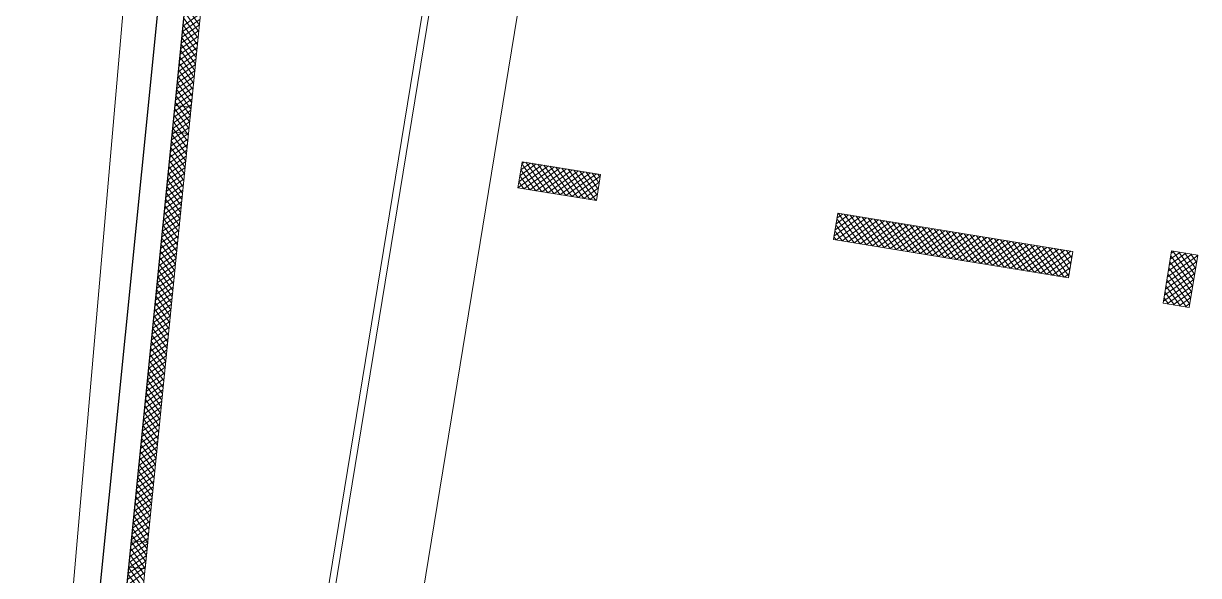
# Model space of a CAD drawing. Header units: metres. Extents: x 7511340 to 7511486, y 4692164 to 4692372.
# Drawn here: x 7511395.37 to 7511413.12, y 4692192.46 to 4692200.8 of the extents above; entities that cross this region are included whole.
import ezdxf

# ---------------------------------------------------------------- set-up
doc = ezdxf.new("R2010")
doc.units = ezdxf.units.M
doc.layers.add('Asfallt', color=97, linetype='Continuous', lineweight=0)
doc.layers.add('urbanizem', color=1, linetype='Continuous', lineweight=0)
for name, color, linetype in [('bodrumi', 5, 'Continuous'), ('e0', 4, 'Continuous'), ('e1', 4, 'Continuous')]:
    doc.layers.add(name, color=color, linetype=linetype)
for name, color, linetype, true_color in [('PDF_2D Drafting - General', 7, 'Continuous', 0x999999), ('PDF_A - Muret', 7, 'Continuous', 0xaaaaaa), ('PDF_A - Shtyllat', 7, 'Continuous', 0x999999), ('PDF_A - Shtyllat bodrum', 7, 'Continuous', 0x999999)]:
    doc.layers.add(name, color=color, linetype=linetype, true_color=true_color)

msp = doc.modelspace()

# ---------------------------------------------------------------- linework, layer by layer
at = {"layer": 'Asfallt'}
msp.add_polyline3d([(7511404.403, 4692273.175, 619.961), (7511401.488, 4692249.649, 619.892), (7511397.329, 4692206.248, 619.854), (7511395.371, 4692183.618, 619.839), (7511395.627, 4692182.623, 619.894), (7511395.907, 4692181.586, 619.902), (7511396.191, 4692181.272, 619.919), (7511396.715, 4692180.907, 619.923), (7511397.256, 4692180.8, 619.878), (7511414.766, 4692176.268, 619.774), (7511418.852, 4692175.217, 619.731), (7511420.837, 4692174.645, 619.657), (7511421.531, 4692174.761, 619.63), (7511421.996, 4692174.813, 619.607), (7511422.248, 4692175.07, 619.631), (7511422.506, 4692175.39, 619.618), (7511422.614, 4692175.596, 619.693), (7511422.821, 4692175.949, 619.549), (7511423.13, 4692176.487, 619.53), (7511424.316, 4692177.369, 619.53), (7511433.508, 4692228.296, 619.412), (7511440.37, 4692264.898, 619.373)], dxfattribs=at)
at = {"layer": 'bodrumi', "elevation": 611, "flags": 128}
msp.add_lwpolyline([(7511422.033, 4692183.074), (7511426.969, 4692213.275), (7511399.479, 4692217.768), (7511396.566, 4692188.662, 0.396098), (7511397.817, 4692187.032)], format="xyb", close=True, dxfattribs=at)
at = {"layer": 'e0', "color": 6, "linetype": 'Continuous', "lineweight": 20, "elevation": 612.455, "flags": 128}
msp.add_lwpolyline([(7511422.212, 4692214.052), (7511418.191, 4692189.448), (7511401.403, 4692192.192), (7511405.424, 4692216.796)], dxfattribs=at)
at = {"layer": 'e1', "elevation": 613.255, "flags": 128}
msp.add_lwpolyline([(7511422.364, 4692182.615), (7511427.429, 4692213.605), (7511399.123, 4692218.231), (7511396.168, 4692188.702, 0.396098), (7511397.752, 4692186.637)], format="xyb", close=True, dxfattribs=at)
at = {"layer": 'e1', "linetype": 'Continuous', "lineweight": 20, "elevation": 613.255, "flags": 128}
msp.add_lwpolyline([(7511423.515, 4692213.839), (7511419.281, 4692187.933), (7511399.887, 4692191.102), (7511404.121, 4692217.009)], dxfattribs=at)
at = {"layer": 'PDF_2D Drafting - General', "color": 8, "lineweight": 9, "true_color": 0x7f7f7f, "elevation": 611}
msp.add_lwpolyline([(7511399.479, 4692217.768), (7511396.566, 4692188.662)], dxfattribs=at)
at = {"layer": 'PDF_A - Muret', "color": 8, "lineweight": 18, "true_color": 0x7f7f7f, "elevation": 611}
for points in [[(7511398.276, 4692205.754), (7511397.657, 4692199.563)], [(7511397.906, 4692199.538), (7511398.525, 4692205.729)], [(7511397.617, 4692199.165), (7511396.999, 4692192.984)], [(7511396.855, 4692189.035), (7511397.866, 4692199.14)], [(7511396.959, 4692192.586), (7511396.606, 4692189.06)]]:
    msp.add_lwpolyline(points, dxfattribs=at)
at = {"layer": 'PDF_A - Muret', "lineweight": 9, "elevation": 611}
for points in [[(7511398.048, 4692200.959), (7511397.777, 4692200.764)], [(7511398.02, 4692200.679), (7511397.799, 4692200.986)], [(7511398.03, 4692200.777), (7511397.809, 4692201.084)], [(7511398.031, 4692200.786), (7511397.76, 4692200.592)], [(7511398.039, 4692200.872), (7511397.768, 4692200.678)], [(7511398, 4692200.484), (7511397.78, 4692200.79)], [(7511398.01, 4692200.581), (7511397.79, 4692200.888)], [(7511398.013, 4692200.614), (7511397.743, 4692200.419)], [(7511398.022, 4692200.7), (7511397.751, 4692200.505)], [(7511397.981, 4692200.288), (7511397.76, 4692200.595)], [(7511397.991, 4692200.386), (7511397.77, 4692200.693)], [(7511397.996, 4692200.441), (7511397.725, 4692200.246)], [(7511398.005, 4692200.527), (7511397.734, 4692200.333)], [(7511397.961, 4692200.093), (7511397.741, 4692200.399)], [(7511397.971, 4692200.19), (7511397.75, 4692200.497)], [(7511397.979, 4692200.269), (7511397.708, 4692200.074)], [(7511397.987, 4692200.355), (7511397.717, 4692200.16)], [(7511397.951, 4692199.995), (7511397.731, 4692200.302)], [(7511397.962, 4692200.096), (7511397.691, 4692199.901)], [(7511397.97, 4692200.182), (7511397.699, 4692199.988)], [(7511397.932, 4692199.799), (7511397.711, 4692200.106)], [(7511397.942, 4692199.897), (7511397.721, 4692200.204)], [(7511397.944, 4692199.924), (7511397.674, 4692199.729)], [(7511397.953, 4692200.01), (7511397.682, 4692199.815)], [(7511397.912, 4692199.604), (7511397.692, 4692199.911)], [(7511397.922, 4692199.702), (7511397.702, 4692200.008)], [(7511397.936, 4692199.837), (7511397.665, 4692199.643)], [(7511397.927, 4692199.751), (7511397.665, 4692199.562)], [(7511397.791, 4692199.55), (7511397.672, 4692199.715)], [(7511397.877, 4692199.541), (7511397.682, 4692199.813)], [(7511397.705, 4692199.558), (7511397.662, 4692199.617)], [(7511397.918, 4692199.665), (7511397.762, 4692199.553)], [(7511397.91, 4692199.578), (7511397.86, 4692199.543)], [(7511397.76, 4692199.151), (7511397.604, 4692199.039)], [(7511397.662, 4692199.16), (7511397.613, 4692199.125)], [(7511397.844, 4692198.92), (7511397.671, 4692199.16)], [(7511397.854, 4692199.018), (7511397.758, 4692199.151)], [(7511397.849, 4692198.975), (7511397.579, 4692198.78)], [(7511397.858, 4692199.061), (7511397.587, 4692198.866)], [(7511397.858, 4692199.141), (7511397.596, 4692198.952)], [(7511397.824, 4692198.724), (7511397.604, 4692199.031)], [(7511397.834, 4692198.822), (7511397.613, 4692199.129)], [(7511397.863, 4692199.115), (7511397.844, 4692199.142)], [(7511397.832, 4692198.802), (7511397.561, 4692198.607)], [(7511397.841, 4692198.888), (7511397.57, 4692198.694)], [(7511397.805, 4692198.529), (7511397.584, 4692198.836)], [(7511397.814, 4692198.627), (7511397.594, 4692198.933)], [(7511397.815, 4692198.629), (7511397.544, 4692198.435)], [(7511397.823, 4692198.716), (7511397.553, 4692198.521)], [(7511397.785, 4692198.333), (7511397.565, 4692198.64)], [(7511397.795, 4692198.431), (7511397.574, 4692198.738)], [(7511397.797, 4692198.457), (7511397.527, 4692198.262)], [(7511397.806, 4692198.543), (7511397.535, 4692198.348)], [(7511397.766, 4692198.138), (7511397.545, 4692198.445)], [(7511397.775, 4692198.236), (7511397.555, 4692198.542)], [(7511397.78, 4692198.284), (7511397.509, 4692198.09)], [(7511397.789, 4692198.371), (7511397.518, 4692198.176)], [(7511397.756, 4692198.04), (7511397.535, 4692198.347)], [(7511397.763, 4692198.112), (7511397.492, 4692197.917)], [(7511397.772, 4692198.198), (7511397.501, 4692198.003)], [(7511397.736, 4692197.845), (7511397.516, 4692198.151)], [(7511397.746, 4692197.942), (7511397.525, 4692198.249)], [(7511397.746, 4692197.939), (7511397.475, 4692197.745)], [(7511397.754, 4692198.026), (7511397.484, 4692197.831)], [(7511397.717, 4692197.649), (7511397.496, 4692197.956)], [(7511397.726, 4692197.747), (7511397.506, 4692198.054)], [(7511397.728, 4692197.767), (7511397.458, 4692197.572)], [(7511397.737, 4692197.853), (7511397.466, 4692197.658)], [(7511397.697, 4692197.454), (7511397.477, 4692197.76)], [(7511397.707, 4692197.551), (7511397.486, 4692197.858)], [(7511397.711, 4692197.594), (7511397.44, 4692197.4)], [(7511397.72, 4692197.681), (7511397.449, 4692197.486)], [(7511397.678, 4692197.258), (7511397.457, 4692197.565)], [(7511397.687, 4692197.356), (7511397.467, 4692197.663)], [(7511397.694, 4692197.422), (7511397.423, 4692197.227)], [(7511397.703, 4692197.508), (7511397.432, 4692197.313)], [(7511397.668, 4692197.16), (7511397.447, 4692197.467)], [(7511397.677, 4692197.249), (7511397.406, 4692197.055)], [(7511397.685, 4692197.335), (7511397.415, 4692197.141)], [(7511397.648, 4692196.965), (7511397.428, 4692197.272)], [(7511397.658, 4692197.063), (7511397.437, 4692197.369)], [(7511397.659, 4692197.077), (7511397.389, 4692196.882)], [(7511397.668, 4692197.163), (7511397.397, 4692196.968)], [(7511397.629, 4692196.769), (7511397.408, 4692197.076)], [(7511397.638, 4692196.867), (7511397.418, 4692197.174)], [(7511397.642, 4692196.904), (7511397.371, 4692196.709)], [(7511397.651, 4692196.99), (7511397.38, 4692196.796)], [(7511397.609, 4692196.574), (7511397.388, 4692196.881)], [(7511397.619, 4692196.672), (7511397.398, 4692196.978)], [(7511397.625, 4692196.732), (7511397.354, 4692196.537)], [(7511397.633, 4692196.818), (7511397.363, 4692196.623)], [(7511397.589, 4692196.378), (7511397.369, 4692196.685)], [(7511397.599, 4692196.476), (7511397.379, 4692196.783)], [(7511397.608, 4692196.559), (7511397.337, 4692196.364)], [(7511397.616, 4692196.645), (7511397.345, 4692196.451)], [(7511397.57, 4692196.183), (7511397.349, 4692196.49)], [(7511397.58, 4692196.281), (7511397.359, 4692196.587)], [(7511397.59, 4692196.386), (7511397.32, 4692196.192)], [(7511397.599, 4692196.473), (7511397.328, 4692196.278)], [(7511397.56, 4692196.085), (7511397.34, 4692196.392)], [(7511397.573, 4692196.214), (7511397.302, 4692196.019)], [(7511397.582, 4692196.3), (7511397.311, 4692196.106)], [(7511397.541, 4692195.89), (7511397.32, 4692196.196)], [(7511397.55, 4692195.987), (7511397.33, 4692196.294)], [(7511397.547, 4692195.955), (7511397.276, 4692195.76)], [(7511397.556, 4692196.041), (7511397.285, 4692195.847)], [(7511397.564, 4692196.128), (7511397.294, 4692195.933)], [(7511397.521, 4692195.694), (7511397.3, 4692196.001)], [(7511397.531, 4692195.792), (7511397.31, 4692196.099)], [(7511397.53, 4692195.783), (7511397.259, 4692195.588)], [(7511397.538, 4692195.869), (7511397.268, 4692195.674)], [(7511397.501, 4692195.499), (7511397.281, 4692195.806)], [(7511397.511, 4692195.597), (7511397.291, 4692195.903)], [(7511397.513, 4692195.61), (7511397.242, 4692195.415)], [(7511397.521, 4692195.696), (7511397.25, 4692195.502)], [(7511397.482, 4692195.303), (7511397.261, 4692195.61)], [(7511397.492, 4692195.401), (7511397.271, 4692195.708)], [(7511397.495, 4692195.437), (7511397.225, 4692195.243)], [(7511397.504, 4692195.524), (7511397.233, 4692195.329)], [(7511397.472, 4692195.206), (7511397.252, 4692195.512)], [(7511397.478, 4692195.265), (7511397.207, 4692195.07)], [(7511397.487, 4692195.351), (7511397.216, 4692195.157)], [(7511397.453, 4692195.01), (7511397.232, 4692195.317)], [(7511397.462, 4692195.108), (7511397.242, 4692195.415)], [(7511397.461, 4692195.092), (7511397.19, 4692194.898)], [(7511397.469, 4692195.179), (7511397.199, 4692194.984)], [(7511397.433, 4692194.815), (7511397.212, 4692195.121)], [(7511397.443, 4692194.912), (7511397.222, 4692195.219)], [(7511397.443, 4692194.92), (7511397.173, 4692194.725)], [(7511397.452, 4692195.006), (7511397.181, 4692194.811)], [(7511397.413, 4692194.619), (7511397.193, 4692194.926)], [(7511397.423, 4692194.717), (7511397.203, 4692195.024)], [(7511397.426, 4692194.747), (7511397.155, 4692194.553)], [(7511397.435, 4692194.834), (7511397.164, 4692194.639)], [(7511397.394, 4692194.424), (7511397.173, 4692194.73)], [(7511397.404, 4692194.521), (7511397.183, 4692194.828)], [(7511397.409, 4692194.575), (7511397.138, 4692194.38)], [(7511397.418, 4692194.661), (7511397.147, 4692194.466)], [(7511397.374, 4692194.228), (7511397.154, 4692194.535)], [(7511397.384, 4692194.326), (7511397.163, 4692194.633)], [(7511397.392, 4692194.402), (7511397.121, 4692194.208)], [(7511397.4, 4692194.489), (7511397.13, 4692194.294)], [(7511397.364, 4692194.13), (7511397.144, 4692194.437)], [(7511397.374, 4692194.23), (7511397.104, 4692194.035)], [(7511397.383, 4692194.316), (7511397.112, 4692194.121)], [(7511397.345, 4692193.935), (7511397.124, 4692194.242)], [(7511397.355, 4692194.033), (7511397.134, 4692194.339)], [(7511397.357, 4692194.057), (7511397.086, 4692193.863)], [(7511397.366, 4692194.143), (7511397.095, 4692193.949)], [(7511397.325, 4692193.739), (7511397.105, 4692194.046)], [(7511397.335, 4692193.837), (7511397.115, 4692194.144)], [(7511397.34, 4692193.885), (7511397.069, 4692193.69)], [(7511397.349, 4692193.971), (7511397.078, 4692193.776)], [(7511397.306, 4692193.544), (7511397.085, 4692193.851)], [(7511397.316, 4692193.642), (7511397.095, 4692193.948)], [(7511397.323, 4692193.712), (7511397.052, 4692193.517)], [(7511397.331, 4692193.798), (7511397.061, 4692193.604)], [(7511397.286, 4692193.349), (7511397.066, 4692193.655)], [(7511397.296, 4692193.446), (7511397.075, 4692193.753)], [(7511397.305, 4692193.54), (7511397.035, 4692193.345)], [(7511397.314, 4692193.626), (7511397.043, 4692193.431)], [(7511397.276, 4692193.251), (7511397.056, 4692193.558)], [(7511397.288, 4692193.367), (7511397.017, 4692193.172)], [(7511397.297, 4692193.453), (7511397.026, 4692193.259)], [(7511397.257, 4692193.055), (7511397.036, 4692193.362)], [(7511397.267, 4692193.153), (7511397.046, 4692193.46)], [(7511397.271, 4692193.194), (7511397, 4692193)], [(7511397.279, 4692193.281), (7511397.009, 4692193.086)], [(7511397.159, 4692192.968), (7511397.017, 4692193.167)], [(7511397.246, 4692192.96), (7511397.027, 4692193.264)], [(7511397.073, 4692192.977), (7511397.007, 4692193.069)], [(7511397.262, 4692193.108), (7511397.079, 4692192.976)], [(7511397.254, 4692193.022), (7511397.176, 4692192.966)], [(7511397.245, 4692192.936), (7511397.244, 4692192.935)], [(7511397.247, 4692192.958), (7511397.247, 4692192.958)], [(7511397.228, 4692192.762), (7511397.227, 4692192.763)], [(7511397.228, 4692192.763), (7511397.227, 4692192.763)], [(7511397.236, 4692192.849), (7511397.236, 4692192.849)], [(7511397.237, 4692192.86), (7511397.237, 4692192.86)], [(7511396.979, 4692192.584), (7511396.957, 4692192.568)], [(7511397.179, 4692192.273), (7511396.958, 4692192.58)], [(7511397.21, 4692192.591), (7511397.21, 4692192.59)], [(7511397.218, 4692192.664), (7511397.217, 4692192.665)], [(7511397.219, 4692192.677), (7511397.219, 4692192.677)], [(7511397.202, 4692192.504), (7511396.931, 4692192.31)], [(7511397.174, 4692192.565), (7511396.94, 4692192.396)], [(7511397.077, 4692192.574), (7511396.948, 4692192.482)], [(7511397.169, 4692192.176), (7511396.948, 4692192.482)], [(7511397.188, 4692192.371), (7511397.04, 4692192.578)], [(7511397.198, 4692192.469), (7511397.126, 4692192.57)], [(7511397.208, 4692192.567), (7511397.208, 4692192.567)]]:
    msp.add_lwpolyline(points, dxfattribs=at)
at = {"layer": 'PDF_A - Shtyllat', "color": 8, "lineweight": 18, "true_color": 0x7f7f7f, "elevation": 611}
for points in [[(7511402.905, 4692198.715), (7511402.841, 4692198.32)], [(7511404.089, 4692198.521), (7511402.905, 4692198.715)], [(7511404.025, 4692198.127), (7511404.089, 4692198.521)], [(7511402.841, 4692198.32), (7511404.025, 4692198.127)], [(7511407.672, 4692197.936), (7511407.607, 4692197.541)], [(7511411.225, 4692197.355), (7511407.672, 4692197.936)], [(7511407.607, 4692197.541), (7511411.16, 4692196.96)], [(7511411.16, 4692196.96), (7511411.225, 4692197.355)], [(7511412.716, 4692197.365), (7511412.587, 4692196.575)], [(7511413.111, 4692197.3), (7511412.716, 4692197.365)], [(7511412.982, 4692196.511), (7511413.111, 4692197.3)], [(7511412.587, 4692196.575), (7511412.982, 4692196.511)]]:
    msp.add_lwpolyline(points, dxfattribs=at)
at = {"layer": 'PDF_A - Shtyllat', "lineweight": 5, "elevation": 611}
for points in [[(7511403.3, 4692198.65), (7511402.841, 4692198.32)], [(7511403.209, 4692198.665), (7511402.855, 4692198.411)], [(7511403.118, 4692198.68), (7511402.87, 4692198.502)], [(7511403.028, 4692198.695), (7511402.885, 4692198.592)], [(7511403.201, 4692198.261), (7511402.899, 4692198.681)], [(7511402.937, 4692198.71), (7511402.9, 4692198.683)], [(7511403.391, 4692198.636), (7511402.931, 4692198.305)], [(7511403.292, 4692198.246), (7511402.962, 4692198.706)], [(7511403.481, 4692198.621), (7511403.022, 4692198.291)], [(7511403.383, 4692198.232), (7511403.052, 4692198.691)], [(7511403.473, 4692198.217), (7511403.143, 4692198.676)], [(7511403.564, 4692198.202), (7511403.234, 4692198.661)], [(7511403.655, 4692198.187), (7511403.324, 4692198.646)], [(7511403.745, 4692198.172), (7511403.415, 4692198.632)], [(7511403.836, 4692198.157), (7511403.506, 4692198.617)], [(7511403.02, 4692198.291), (7511402.87, 4692198.499)], [(7511403.11, 4692198.276), (7511402.885, 4692198.59)], [(7511403.572, 4692198.606), (7511403.113, 4692198.276)], [(7511403.663, 4692198.591), (7511403.203, 4692198.261)], [(7511403.753, 4692198.576), (7511403.294, 4692198.246)], [(7511403.844, 4692198.561), (7511403.385, 4692198.231)], [(7511403.935, 4692198.547), (7511403.476, 4692198.216)], [(7511404.026, 4692198.532), (7511403.566, 4692198.202)], [(7511403.927, 4692198.143), (7511403.597, 4692198.602)], [(7511404.085, 4692198.494), (7511403.657, 4692198.187)], [(7511404.018, 4692198.128), (7511403.687, 4692198.587)], [(7511404.039, 4692198.21), (7511403.778, 4692198.572)], [(7511404.053, 4692198.301), (7511403.869, 4692198.557)], [(7511404.068, 4692198.391), (7511403.96, 4692198.543)], [(7511404.083, 4692198.482), (7511404.05, 4692198.528)], [(7511402.929, 4692198.306), (7511402.855, 4692198.408)], [(7511404.07, 4692198.404), (7511403.748, 4692198.172)], [(7511404.055, 4692198.313), (7511403.838, 4692198.157)], [(7511404.041, 4692198.222), (7511403.929, 4692198.142)], [(7511404.026, 4692198.132), (7511404.02, 4692198.127)], [(7511407.836, 4692197.909), (7511407.645, 4692197.772)], [(7511407.745, 4692197.924), (7511407.66, 4692197.862)], [(7511408.009, 4692197.475), (7511407.679, 4692197.935)], [(7511408.1, 4692197.461), (7511407.77, 4692197.92)], [(7511408.017, 4692197.879), (7511407.615, 4692197.59)], [(7511407.927, 4692197.894), (7511407.63, 4692197.681)], [(7511407.828, 4692197.505), (7511407.643, 4692197.762)], [(7511408.108, 4692197.864), (7511407.649, 4692197.534)], [(7511407.919, 4692197.49), (7511407.658, 4692197.853)], [(7511408.199, 4692197.85), (7511407.74, 4692197.519)], [(7511408.29, 4692197.835), (7511407.83, 4692197.505)], [(7511408.191, 4692197.446), (7511407.861, 4692197.905)], [(7511408.38, 4692197.82), (7511407.921, 4692197.49)], [(7511408.282, 4692197.431), (7511407.951, 4692197.89)], [(7511408.471, 4692197.805), (7511408.012, 4692197.475)], [(7511408.372, 4692197.416), (7511408.042, 4692197.875)], [(7511408.562, 4692197.79), (7511408.102, 4692197.46)], [(7511408.463, 4692197.401), (7511408.133, 4692197.86)], [(7511408.652, 4692197.776), (7511408.193, 4692197.445)], [(7511408.554, 4692197.386), (7511408.224, 4692197.846)], [(7511408.743, 4692197.761), (7511408.284, 4692197.43)], [(7511408.644, 4692197.372), (7511408.314, 4692197.831)], [(7511408.834, 4692197.746), (7511408.375, 4692197.416)], [(7511408.735, 4692197.357), (7511408.405, 4692197.816)], [(7511408.925, 4692197.731), (7511408.465, 4692197.401)], [(7511408.826, 4692197.342), (7511408.496, 4692197.801)], [(7511408.917, 4692197.327), (7511408.586, 4692197.786)], [(7511409.007, 4692197.312), (7511408.677, 4692197.771)], [(7511409.098, 4692197.297), (7511408.768, 4692197.757)], [(7511409.189, 4692197.283), (7511408.859, 4692197.742)], [(7511407.647, 4692197.535), (7511407.614, 4692197.58)], [(7511407.737, 4692197.52), (7511407.628, 4692197.671)], [(7511409.015, 4692197.716), (7511408.556, 4692197.386)], [(7511409.106, 4692197.701), (7511408.647, 4692197.371)], [(7511409.197, 4692197.687), (7511408.738, 4692197.356)], [(7511409.288, 4692197.672), (7511408.828, 4692197.342)], [(7511409.378, 4692197.657), (7511408.919, 4692197.327)], [(7511409.28, 4692197.268), (7511408.949, 4692197.727)], [(7511409.469, 4692197.642), (7511409.01, 4692197.312)], [(7511409.37, 4692197.253), (7511409.04, 4692197.712)], [(7511409.56, 4692197.627), (7511409.1, 4692197.297)], [(7511409.461, 4692197.238), (7511409.131, 4692197.697)], [(7511409.65, 4692197.612), (7511409.191, 4692197.282)], [(7511409.552, 4692197.223), (7511409.221, 4692197.683)], [(7511409.741, 4692197.598), (7511409.282, 4692197.267)], [(7511409.642, 4692197.208), (7511409.312, 4692197.668)], [(7511409.832, 4692197.583), (7511409.373, 4692197.253)], [(7511409.733, 4692197.194), (7511409.403, 4692197.653)], [(7511409.923, 4692197.568), (7511409.463, 4692197.238)], [(7511409.824, 4692197.179), (7511409.494, 4692197.638)], [(7511410.013, 4692197.553), (7511409.554, 4692197.223)], [(7511409.915, 4692197.164), (7511409.584, 4692197.623)], [(7511410.005, 4692197.149), (7511409.675, 4692197.608)], [(7511410.096, 4692197.134), (7511409.766, 4692197.594)], [(7511410.187, 4692197.119), (7511409.857, 4692197.579)], [(7511410.278, 4692197.105), (7511409.947, 4692197.564)], [(7511410.104, 4692197.538), (7511409.645, 4692197.208)], [(7511410.195, 4692197.523), (7511409.735, 4692197.193)], [(7511410.285, 4692197.509), (7511409.826, 4692197.178)], [(7511410.376, 4692197.494), (7511409.917, 4692197.164)], [(7511410.467, 4692197.479), (7511410.008, 4692197.149)], [(7511410.368, 4692197.09), (7511410.038, 4692197.549)], [(7511410.558, 4692197.464), (7511410.098, 4692197.134)], [(7511410.459, 4692197.075), (7511410.129, 4692197.534)], [(7511410.648, 4692197.449), (7511410.189, 4692197.119)], [(7511410.55, 4692197.06), (7511410.219, 4692197.519)], [(7511410.739, 4692197.434), (7511410.28, 4692197.104)], [(7511410.64, 4692197.045), (7511410.31, 4692197.505)], [(7511410.83, 4692197.42), (7511410.371, 4692197.089)], [(7511410.731, 4692197.03), (7511410.401, 4692197.49)], [(7511410.921, 4692197.405), (7511410.461, 4692197.075)], [(7511410.822, 4692197.016), (7511410.492, 4692197.475)], [(7511411.011, 4692197.39), (7511410.552, 4692197.06)], [(7511410.913, 4692197.001), (7511410.582, 4692197.46)], [(7511411.102, 4692197.375), (7511410.643, 4692197.045)], [(7511411.003, 4692196.986), (7511410.673, 4692197.445)], [(7511411.094, 4692196.971), (7511410.764, 4692197.43)], [(7511411.164, 4692196.985), (7511410.855, 4692197.416)], [(7511411.179, 4692197.076), (7511410.945, 4692197.401)], [(7511411.194, 4692197.166), (7511411.036, 4692197.386)], [(7511411.193, 4692197.36), (7511410.733, 4692197.03)], [(7511411.215, 4692197.296), (7511410.824, 4692197.015)], [(7511411.2, 4692197.206), (7511410.915, 4692197)], [(7511411.209, 4692197.257), (7511411.127, 4692197.371)], [(7511411.224, 4692197.348), (7511411.217, 4692197.356)], [(7511413.096, 4692197.208), (7511412.636, 4692196.877)], [(7511413.111, 4692197.298), (7511412.651, 4692196.968)], [(7511413.022, 4692197.315), (7511412.666, 4692197.059)], [(7511412.931, 4692197.33), (7511412.681, 4692197.149)], [(7511413.02, 4692196.743), (7511412.689, 4692197.202)], [(7511412.841, 4692197.344), (7511412.696, 4692197.24)], [(7511413.035, 4692196.833), (7511412.704, 4692197.293)], [(7511412.75, 4692197.359), (7511412.711, 4692197.331)], [(7511413.049, 4692196.924), (7511412.735, 4692197.362)], [(7511413.064, 4692197.015), (7511412.825, 4692197.347)], [(7511413.079, 4692197.105), (7511412.916, 4692197.332)], [(7511413.094, 4692197.196), (7511413.007, 4692197.317)], [(7511413.109, 4692197.287), (7511413.098, 4692197.302)], [(7511411.186, 4692197.115), (7511411.006, 4692196.986)], [(7511411.171, 4692197.024), (7511411.096, 4692196.971)], [(7511413.066, 4692197.026), (7511412.607, 4692196.696)], [(7511413.081, 4692197.117), (7511412.622, 4692196.787)], [(7511412.99, 4692196.561), (7511412.66, 4692197.02)], [(7511413.005, 4692196.652), (7511412.675, 4692197.111)], [(7511413.051, 4692196.935), (7511412.592, 4692196.605)], [(7511412.942, 4692196.517), (7511412.645, 4692196.93)], [(7511413.036, 4692196.845), (7511412.648, 4692196.565)], [(7511412.76, 4692196.547), (7511412.615, 4692196.748)], [(7511412.851, 4692196.532), (7511412.63, 4692196.839)], [(7511413.022, 4692196.754), (7511412.738, 4692196.55)], [(7511413.007, 4692196.663), (7511412.829, 4692196.536)], [(7511412.669, 4692196.562), (7511412.601, 4692196.657)], [(7511412.992, 4692196.572), (7511412.92, 4692196.521)]]:
    msp.add_lwpolyline(points, dxfattribs=at)
at = {"layer": 'PDF_A - Shtyllat bodrum', "color": 8, "lineweight": 18, "true_color": 0x7f7f7f, "elevation": 611}
for points in [[(7511397.657, 4692199.563), (7511397.617, 4692199.165)], [(7511397.906, 4692199.538), (7511397.657, 4692199.563)], [(7511397.866, 4692199.14), (7511397.906, 4692199.538)], [(7511397.617, 4692199.165), (7511397.866, 4692199.14)], [(7511396.998, 4692192.984), (7511396.958, 4692192.586)], [(7511397.247, 4692192.959), (7511396.998, 4692192.984)], [(7511397.207, 4692192.561), (7511397.247, 4692192.959)], [(7511396.958, 4692192.586), (7511397.207, 4692192.561)]]:
    msp.add_lwpolyline(points, dxfattribs=at)
at = {"layer": 'PDF_A - Shtyllat bodrum', "lineweight": 5, "elevation": 611}
for points in [[(7511397.86, 4692199.543), (7511397.639, 4692199.384)], [(7511397.762, 4692199.553), (7511397.648, 4692199.47)], [(7511397.873, 4692199.213), (7511397.653, 4692199.52)], [(7511397.665, 4692199.562), (7511397.656, 4692199.556)], [(7511397.883, 4692199.311), (7511397.705, 4692199.558)], [(7511397.893, 4692199.408), (7511397.791, 4692199.55)], [(7511397.902, 4692199.506), (7511397.877, 4692199.541)], [(7511397.892, 4692199.406), (7511397.622, 4692199.211)], [(7511397.901, 4692199.492), (7511397.63, 4692199.297)], [(7511397.844, 4692199.142), (7511397.643, 4692199.422)], [(7511397.671, 4692199.16), (7511397.623, 4692199.226)], [(7511397.758, 4692199.151), (7511397.633, 4692199.324)], [(7511397.884, 4692199.32), (7511397.662, 4692199.16)], [(7511397.875, 4692199.233), (7511397.76, 4692199.151)], [(7511397.867, 4692199.147), (7511397.858, 4692199.141)], [(7511397.244, 4692192.935), (7511396.974, 4692192.741)], [(7511397.176, 4692192.966), (7511396.982, 4692192.827)], [(7511397.079, 4692192.976), (7511396.991, 4692192.913)], [(7511397.217, 4692192.665), (7511396.997, 4692192.972)], [(7511397.227, 4692192.763), (7511397.073, 4692192.977)], [(7511397.237, 4692192.86), (7511397.159, 4692192.968)], [(7511397.247, 4692192.958), (7511397.246, 4692192.96)], [(7511397.236, 4692192.849), (7511396.965, 4692192.654)], [(7511397.126, 4692192.57), (7511396.977, 4692192.776)], [(7511397.227, 4692192.763), (7511396.979, 4692192.584)], [(7511397.208, 4692192.567), (7511396.987, 4692192.874)], [(7511397.04, 4692192.578), (7511396.967, 4692192.678)], [(7511397.219, 4692192.677), (7511397.077, 4692192.574)], [(7511397.21, 4692192.59), (7511397.174, 4692192.565)]]:
    msp.add_lwpolyline(points, dxfattribs=at)
at = {"layer": 'urbanizem', "color": 253, "linetype": 'Continuous', "true_color": 0x999999, "elevation": 611, "flags": 128}
msp.add_lwpolyline([(7511418.107, 4692189.138), (7511420.785, 4692205.52), (7511421.477, 4692205.407), (7511422.872, 4692213.944), (7511404.024, 4692217.025), (7511399.951, 4692192.105)], close=True, dxfattribs=at)

doc.saveas('drawing.dxf')
